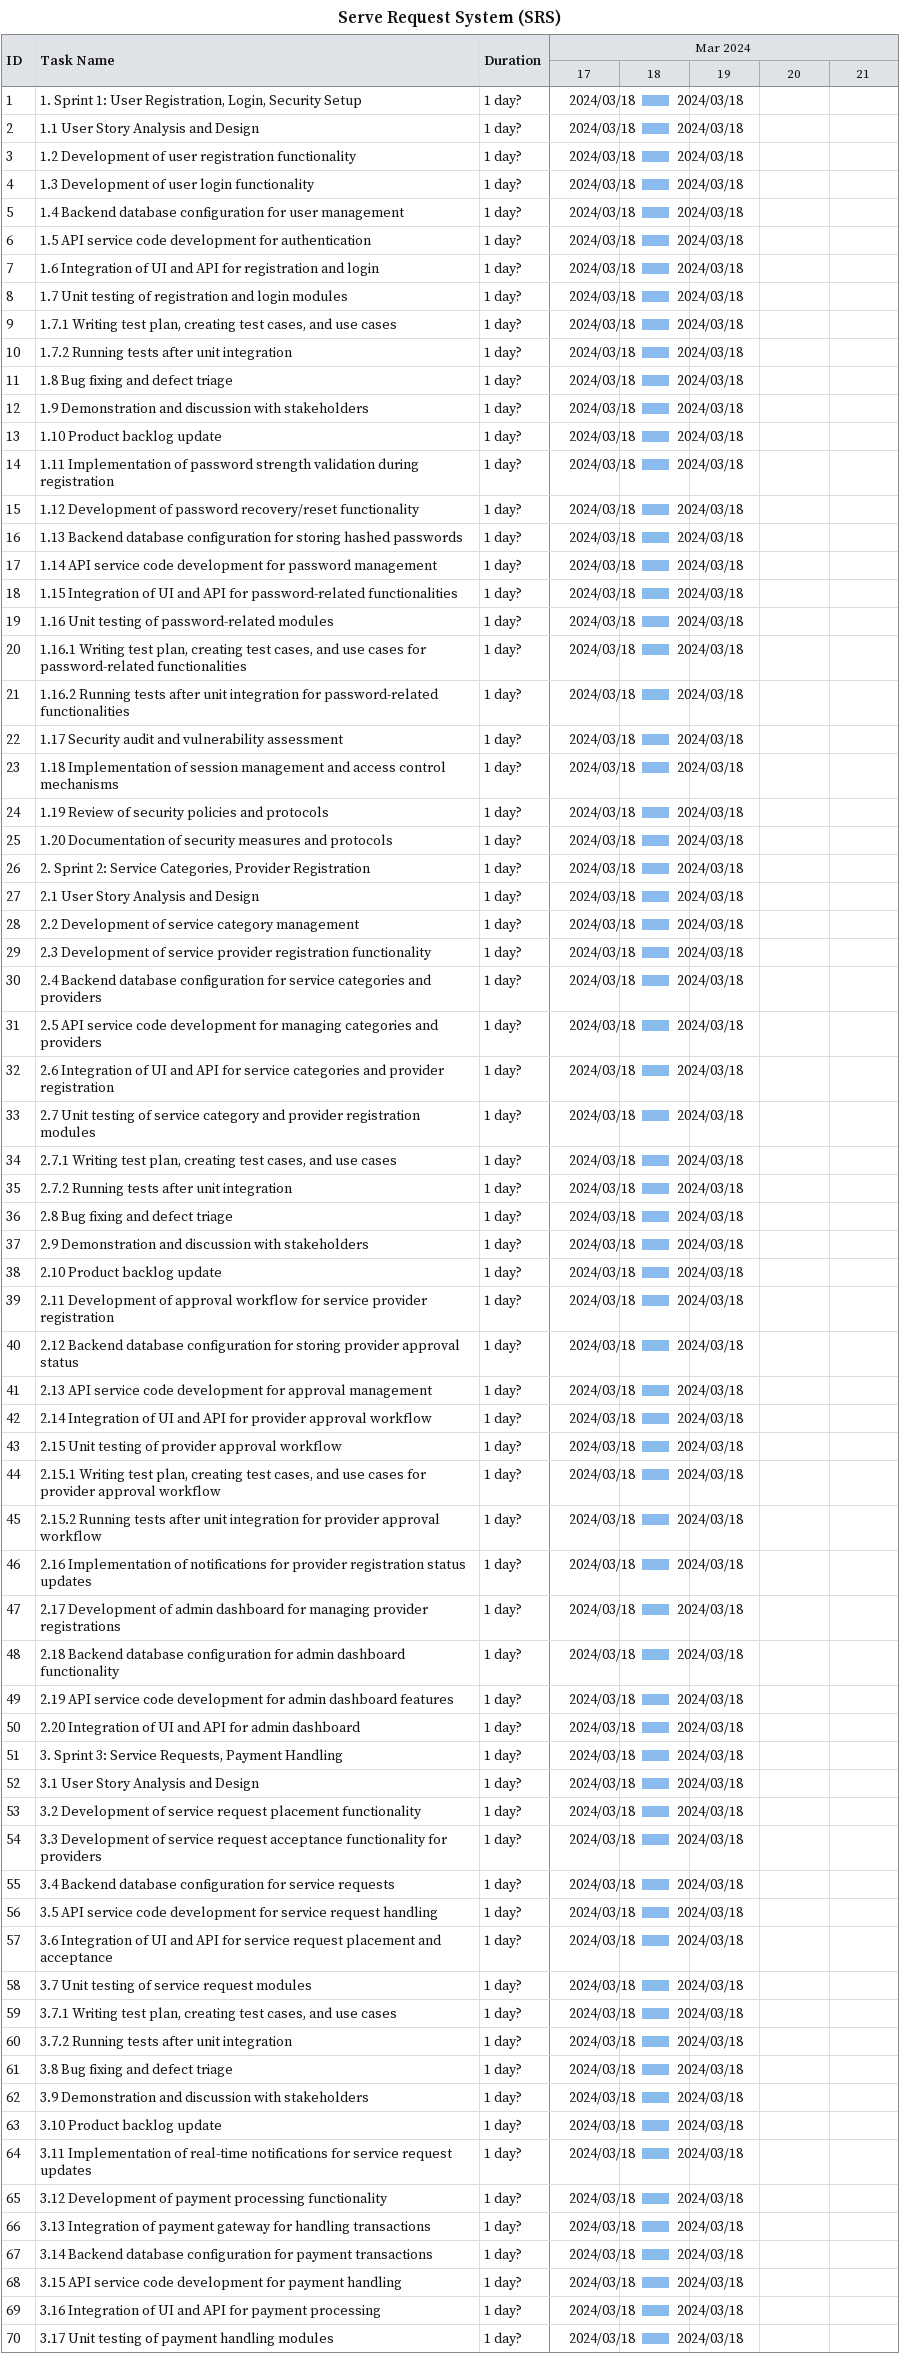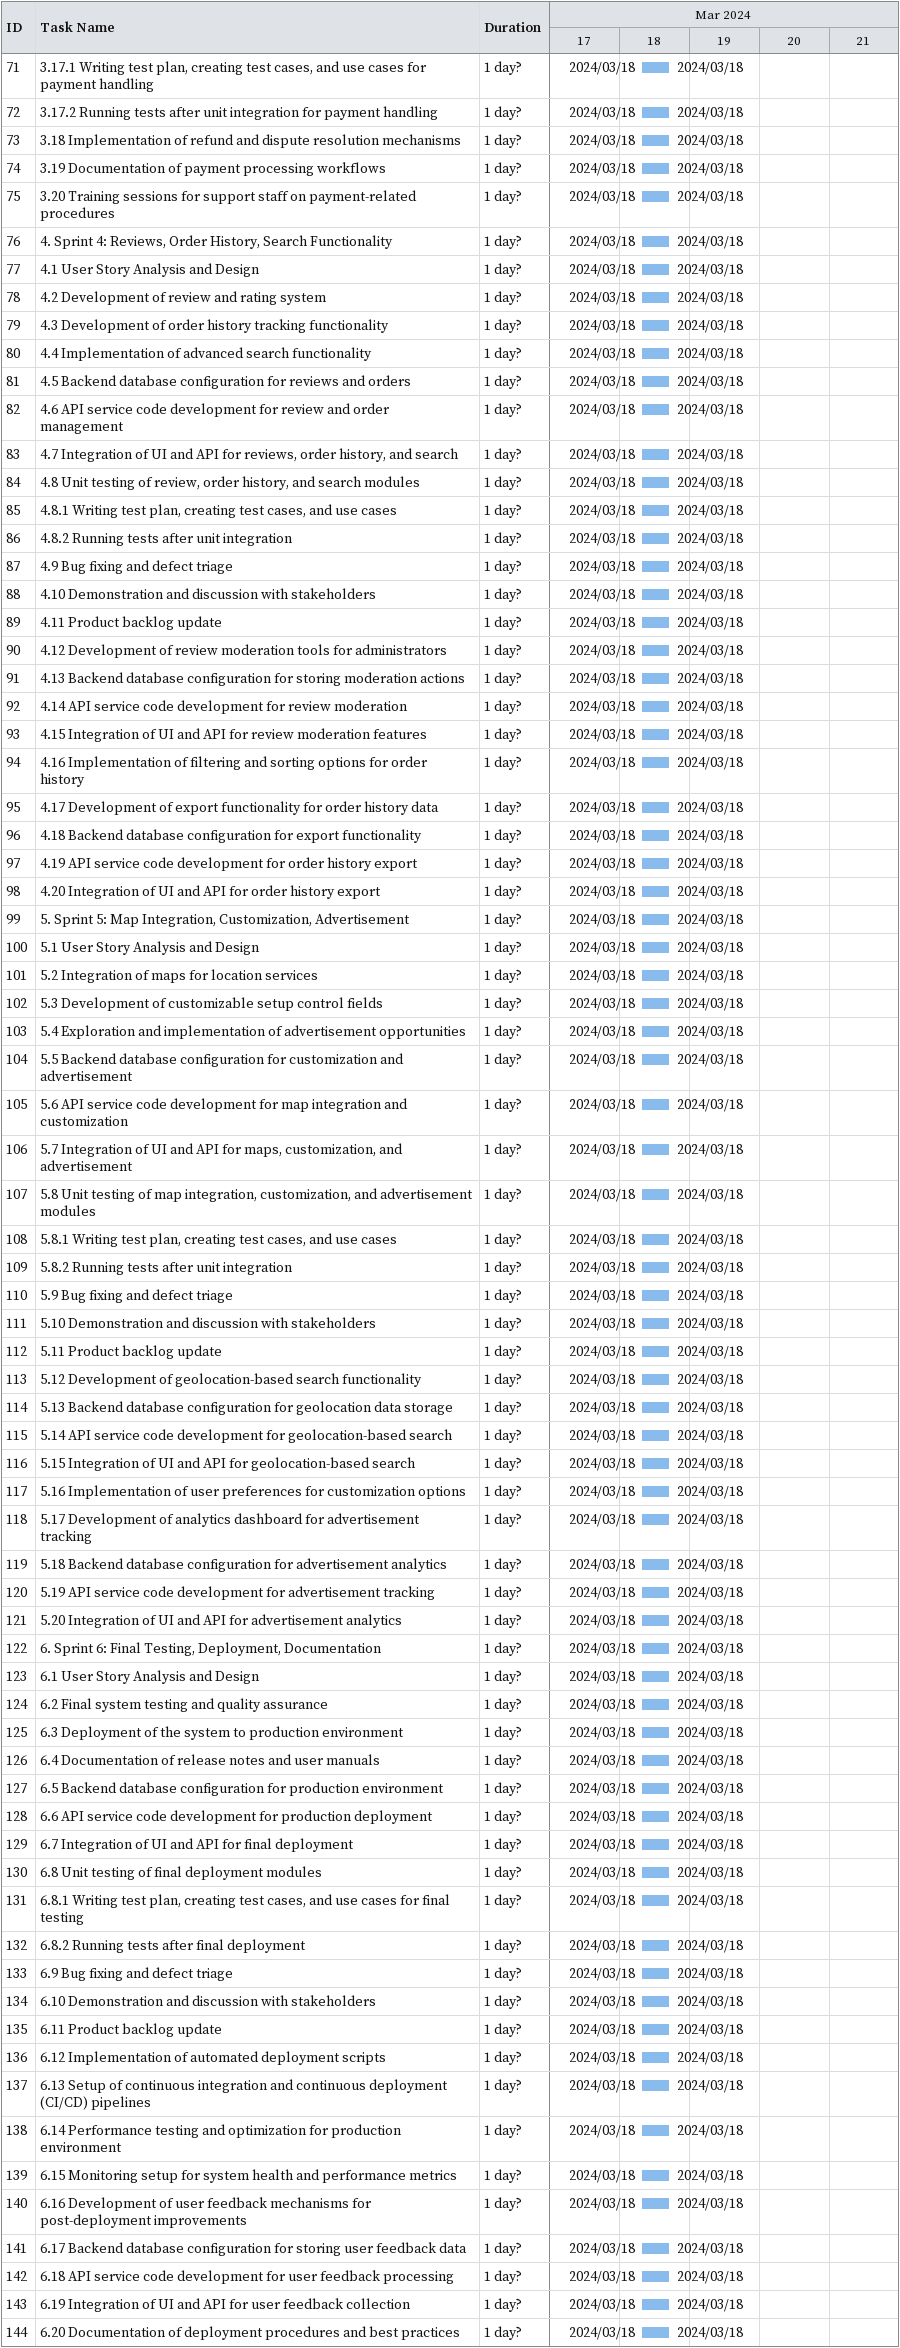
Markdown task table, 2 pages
Serve Request System (SRS)

| ID | Task | Duration | Start | Finish |
|---|---|---|---|---|
| 1 | 1. Sprint 1: User Registration, Login, Security Setup | 1d? | 2024-03-18 | 2024-03-18 |
| 2 | 1.1 User Story Analysis and Design | 1d? | 2024-03-18 | 2024-03-18 |
| 3 | 1.2 Development of user registration functionality | 1d? | 2024-03-18 | 2024-03-18 |
| 4 | 1.3 Development of user login functionality | 1d? | 2024-03-18 | 2024-03-18 |
| 5 | 1.4 Backend database configuration for user management | 1d? | 2024-03-18 | 2024-03-18 |
| 6 | 1.5 API service code development for authentication | 1d? | 2024-03-18 | 2024-03-18 |
| 7 | 1.6 Integration of UI and API for registration and login | 1d? | 2024-03-18 | 2024-03-18 |
| 8 | 1.7 Unit testing of registration and login modules | 1d? | 2024-03-18 | 2024-03-18 |
| 9 | 1.7.1 Writing test plan, creating test cases, and use cases | 1d? | 2024-03-18 | 2024-03-18 |
| 10 | 1.7.2 Running tests after unit integration | 1d? | 2024-03-18 | 2024-03-18 |
| 11 | 1.8 Bug fixing and defect triage | 1d? | 2024-03-18 | 2024-03-18 |
| 12 | 1.9 Demonstration and discussion with stakeholders | 1d? | 2024-03-18 | 2024-03-18 |
| 13 | 1.10 Product backlog update | 1d? | 2024-03-18 | 2024-03-18 |
| 14 | 1.11 Implementation of password strength validation during registration | 1d? | 2024-03-18 | 2024-03-18 |
| 15 | 1.12 Development of password recovery/reset functionality | 1d? | 2024-03-18 | 2024-03-18 |
| 16 | 1.13 Backend database configuration for storing hashed passwords | 1d? | 2024-03-18 | 2024-03-18 |
| 17 | 1.14 API service code development for password management | 1d? | 2024-03-18 | 2024-03-18 |
| 18 | 1.15 Integration of UI and API for password-related functionalities | 1d? | 2024-03-18 | 2024-03-18 |
| 19 | 1.16 Unit testing of password-related modules | 1d? | 2024-03-18 | 2024-03-18 |
| 20 | 1.16.1 Writing test plan, creating test cases, and use cases for password-related functionalities | 1d? | 2024-03-18 | 2024-03-18 |
| 21 | 1.16.2 Running tests after unit integration for password-related functionalities | 1d? | 2024-03-18 | 2024-03-18 |
| 22 | 1.17 Security audit and vulnerability assessment | 1d? | 2024-03-18 | 2024-03-18 |
| 23 | 1.18 Implementation of session management and access control mechanisms | 1d? | 2024-03-18 | 2024-03-18 |
| 24 | 1.19 Review of security policies and protocols | 1d? | 2024-03-18 | 2024-03-18 |
| 25 | 1.20 Documentation of security measures and protocols | 1d? | 2024-03-18 | 2024-03-18 |
| 26 | 2. Sprint 2: Service Categories, Provider Registration | 1d? | 2024-03-18 | 2024-03-18 |
| 27 | 2.1 User Story Analysis and Design | 1d? | 2024-03-18 | 2024-03-18 |
| 28 | 2.2 Development of service category management | 1d? | 2024-03-18 | 2024-03-18 |
| 29 | 2.3 Development of service provider registration functionality | 1d? | 2024-03-18 | 2024-03-18 |
| 30 | 2.4 Backend database configuration for service categories and providers | 1d? | 2024-03-18 | 2024-03-18 |
| 31 | 2.5 API service code development for managing categories and providers | 1d? | 2024-03-18 | 2024-03-18 |
| 32 | 2.6 Integration of UI and API for service categories and provider registration | 1d? | 2024-03-18 | 2024-03-18 |
| 33 | 2.7 Unit testing of service category and provider registration modules | 1d? | 2024-03-18 | 2024-03-18 |
| 34 | 2.7.1 Writing test plan, creating test cases, and use cases | 1d? | 2024-03-18 | 2024-03-18 |
| 35 | 2.7.2 Running tests after unit integration | 1d? | 2024-03-18 | 2024-03-18 |
| 36 | 2.8 Bug fixing and defect triage | 1d? | 2024-03-18 | 2024-03-18 |
| 37 | 2.9 Demonstration and discussion with stakeholders | 1d? | 2024-03-18 | 2024-03-18 |
| 38 | 2.10 Product backlog update | 1d? | 2024-03-18 | 2024-03-18 |
| 39 | 2.11 Development of approval workflow for service provider registration | 1d? | 2024-03-18 | 2024-03-18 |
| 40 | 2.12 Backend database configuration for storing provider approval status | 1d? | 2024-03-18 | 2024-03-18 |
| 41 | 2.13 API service code development for approval management | 1d? | 2024-03-18 | 2024-03-18 |
| 42 | 2.14 Integration of UI and API for provider approval workflow | 1d? | 2024-03-18 | 2024-03-18 |
| 43 | 2.15 Unit testing of provider approval workflow | 1d? | 2024-03-18 | 2024-03-18 |
| 44 | 2.15.1 Writing test plan, creating test cases, and use cases for provider approval workflow | 1d? | 2024-03-18 | 2024-03-18 |
| 45 | 2.15.2 Running tests after unit integration for provider approval workflow | 1d? | 2024-03-18 | 2024-03-18 |
| 46 | 2.16 Implementation of notifications for provider registration status updates | 1d? | 2024-03-18 | 2024-03-18 |
| 47 | 2.17 Development of admin dashboard for managing provider registrations | 1d? | 2024-03-18 | 2024-03-18 |
| 48 | 2.18 Backend database configuration for admin dashboard functionality | 1d? | 2024-03-18 | 2024-03-18 |
| 49 | 2.19 API service code development for admin dashboard features | 1d? | 2024-03-18 | 2024-03-18 |
| 50 | 2.20 Integration of UI and API for admin dashboard | 1d? | 2024-03-18 | 2024-03-18 |
| 51 | 3. Sprint 3: Service Requests, Payment Handling | 1d? | 2024-03-18 | 2024-03-18 |
| 52 | 3.1 User Story Analysis and Design | 1d? | 2024-03-18 | 2024-03-18 |
| 53 | 3.2 Development of service request placement functionality | 1d? | 2024-03-18 | 2024-03-18 |
| 54 | 3.3 Development of service request acceptance functionality for providers | 1d? | 2024-03-18 | 2024-03-18 |
| 55 | 3.4 Backend database configuration for service requests | 1d? | 2024-03-18 | 2024-03-18 |
| 56 | 3.5 API service code development for service request handling | 1d? | 2024-03-18 | 2024-03-18 |
| 57 | 3.6 Integration of UI and API for service request placement and acceptance | 1d? | 2024-03-18 | 2024-03-18 |
| 58 | 3.7 Unit testing of service request modules | 1d? | 2024-03-18 | 2024-03-18 |
| 59 | 3.7.1 Writing test plan, creating test cases, and use cases | 1d? | 2024-03-18 | 2024-03-18 |
| 60 | 3.7.2 Running tests after unit integration | 1d? | 2024-03-18 | 2024-03-18 |
| 61 | 3.8 Bug fixing and defect triage | 1d? | 2024-03-18 | 2024-03-18 |
| 62 | 3.9 Demonstration and discussion with stakeholders | 1d? | 2024-03-18 | 2024-03-18 |
| 63 | 3.10 Product backlog update | 1d? | 2024-03-18 | 2024-03-18 |
| 64 | 3.11 Implementation of real-time notifications for service request updates | 1d? | 2024-03-18 | 2024-03-18 |
| 65 | 3.12 Development of payment processing functionality | 1d? | 2024-03-18 | 2024-03-18 |
| 66 | 3.13 Integration of payment gateway for handling transactions | 1d? | 2024-03-18 | 2024-03-18 |
| 67 | 3.14 Backend database configuration for payment transactions | 1d? | 2024-03-18 | 2024-03-18 |
| 68 | 3.15 API service code development for payment handling | 1d? | 2024-03-18 | 2024-03-18 |
| 69 | 3.16 Integration of UI and API for payment processing | 1d? | 2024-03-18 | 2024-03-18 |
| 70 | 3.17 Unit testing of payment handling modules | 1d? | 2024-03-18 | 2024-03-18 |
| 71 | 3.17.1 Writing test plan, creating test cases, and use cases for payment handling | 1d? | 2024-03-18 | 2024-03-18 |
| 72 | 3.17.2 Running tests after unit integration for payment handling | 1d? | 2024-03-18 | 2024-03-18 |
| 73 | 3.18 Implementation of refund and dispute resolution mechanisms | 1d? | 2024-03-18 | 2024-03-18 |
| 74 | 3.19 Documentation of payment processing workflows | 1d? | 2024-03-18 | 2024-03-18 |
| 75 | 3.20 Training sessions for support staff on payment-related procedures | 1d? | 2024-03-18 | 2024-03-18 |
| 76 | 4. Sprint 4: Reviews, Order History, Search Functionality | 1d? | 2024-03-18 | 2024-03-18 |
| 77 | 4.1 User Story Analysis and Design | 1d? | 2024-03-18 | 2024-03-18 |
| 78 | 4.2 Development of review and rating system | 1d? | 2024-03-18 | 2024-03-18 |
| 79 | 4.3 Development of order history tracking functionality | 1d? | 2024-03-18 | 2024-03-18 |
| 80 | 4.4 Implementation of advanced search functionality | 1d? | 2024-03-18 | 2024-03-18 |
| 81 | 4.5 Backend database configuration for reviews and orders | 1d? | 2024-03-18 | 2024-03-18 |
| 82 | 4.6 API service code development for review and order management | 1d? | 2024-03-18 | 2024-03-18 |
| 83 | 4.7 Integration of UI and API for reviews, order history, and search | 1d? | 2024-03-18 | 2024-03-18 |
| 84 | 4.8 Unit testing of review, order history, and search modules | 1d? | 2024-03-18 | 2024-03-18 |
| 85 | 4.8.1 Writing test plan, creating test cases, and use cases | 1d? | 2024-03-18 | 2024-03-18 |
| 86 | 4.8.2 Running tests after unit integration | 1d? | 2024-03-18 | 2024-03-18 |
| 87 | 4.9 Bug fixing and defect triage | 1d? | 2024-03-18 | 2024-03-18 |
| 88 | 4.10 Demonstration and discussion with stakeholders | 1d? | 2024-03-18 | 2024-03-18 |
| 89 | 4.11 Product backlog update | 1d? | 2024-03-18 | 2024-03-18 |
| 90 | 4.12 Development of review moderation tools for administrators | 1d? | 2024-03-18 | 2024-03-18 |
| 91 | 4.13 Backend database configuration for storing moderation actions | 1d? | 2024-03-18 | 2024-03-18 |
| 92 | 4.14 API service code development for review moderation | 1d? | 2024-03-18 | 2024-03-18 |
| 93 | 4.15 Integration of UI and API for review moderation features | 1d? | 2024-03-18 | 2024-03-18 |
| 94 | 4.16 Implementation of filtering and sorting options for order history | 1d? | 2024-03-18 | 2024-03-18 |
| 95 | 4.17 Development of export functionality for order history data | 1d? | 2024-03-18 | 2024-03-18 |
| 96 | 4.18 Backend database configuration for export functionality | 1d? | 2024-03-18 | 2024-03-18 |
| 97 | 4.19 API service code development for order history export | 1d? | 2024-03-18 | 2024-03-18 |
| 98 | 4.20 Integration of UI and API for order history export | 1d? | 2024-03-18 | 2024-03-18 |
| 99 | 5. Sprint 5: Map Integration, Customization, Advertisement | 1d? | 2024-03-18 | 2024-03-18 |
| 100 | 5.1 User Story Analysis and Design | 1d? | 2024-03-18 | 2024-03-18 |
| 101 | 5.2 Integration of maps for location services | 1d? | 2024-03-18 | 2024-03-18 |
| 102 | 5.3 Development of customizable setup control fields | 1d? | 2024-03-18 | 2024-03-18 |
| 103 | 5.4 Exploration and implementation of advertisement opportunities | 1d? | 2024-03-18 | 2024-03-18 |
| 104 | 5.5 Backend database configuration for customization and advertisement | 1d? | 2024-03-18 | 2024-03-18 |
| 105 | 5.6 API service code development for map integration and customization | 1d? | 2024-03-18 | 2024-03-18 |
| 106 | 5.7 Integration of UI and API for maps, customization, and advertisement | 1d? | 2024-03-18 | 2024-03-18 |
| 107 | 5.8 Unit testing of map integration, customization, and advertisement modules | 1d? | 2024-03-18 | 2024-03-18 |
| 108 | 5.8.1 Writing test plan, creating test cases, and use cases | 1d? | 2024-03-18 | 2024-03-18 |
| 109 | 5.8.2 Running tests after unit integration | 1d? | 2024-03-18 | 2024-03-18 |
| 110 | 5.9 Bug fixing and defect triage | 1d? | 2024-03-18 | 2024-03-18 |
| 111 | 5.10 Demonstration and discussion with stakeholders | 1d? | 2024-03-18 | 2024-03-18 |
| 112 | 5.11 Product backlog update | 1d? | 2024-03-18 | 2024-03-18 |
| 113 | 5.12 Development of geolocation-based search functionality | 1d? | 2024-03-18 | 2024-03-18 |
| 114 | 5.13 Backend database configuration for geolocation data storage | 1d? | 2024-03-18 | 2024-03-18 |
| 115 | 5.14 API service code development for geolocation-based search | 1d? | 2024-03-18 | 2024-03-18 |
| 116 | 5.15 Integration of UI and API for geolocation-based search | 1d? | 2024-03-18 | 2024-03-18 |
| 117 | 5.16 Implementation of user preferences for customization options | 1d? | 2024-03-18 | 2024-03-18 |
| 118 | 5.17 Development of analytics dashboard for advertisement tracking | 1d? | 2024-03-18 | 2024-03-18 |
| 119 | 5.18 Backend database configuration for advertisement analytics | 1d? | 2024-03-18 | 2024-03-18 |
| 120 | 5.19 API service code development for advertisement tracking | 1d? | 2024-03-18 | 2024-03-18 |
| 121 | 5.20 Integration of UI and API for advertisement analytics | 1d? | 2024-03-18 | 2024-03-18 |
| 122 | 6. Sprint 6: Final Testing, Deployment, Documentation | 1d? | 2024-03-18 | 2024-03-18 |
| 123 | 6.1 User Story Analysis and Design | 1d? | 2024-03-18 | 2024-03-18 |
| 124 | 6.2 Final system testing and quality assurance | 1d? | 2024-03-18 | 2024-03-18 |
| 125 | 6.3 Deployment of the system to production environment | 1d? | 2024-03-18 | 2024-03-18 |
| 126 | 6.4 Documentation of release notes and user manuals | 1d? | 2024-03-18 | 2024-03-18 |
| 127 | 6.5 Backend database configuration for production environment | 1d? | 2024-03-18 | 2024-03-18 |
| 128 | 6.6 API service code development for production deployment | 1d? | 2024-03-18 | 2024-03-18 |
| 129 | 6.7 Integration of UI and API for final deployment | 1d? | 2024-03-18 | 2024-03-18 |
| 130 | 6.8 Unit testing of final deployment modules | 1d? | 2024-03-18 | 2024-03-18 |
| 131 | 6.8.1 Writing test plan, creating test cases, and use cases for final testing | 1d? | 2024-03-18 | 2024-03-18 |
| 132 | 6.8.2 Running tests after final deployment | 1d? | 2024-03-18 | 2024-03-18 |
| 133 | 6.9 Bug fixing and defect triage | 1d? | 2024-03-18 | 2024-03-18 |
| 134 | 6.10 Demonstration and discussion with stakeholders | 1d? | 2024-03-18 | 2024-03-18 |
| 135 | 6.11 Product backlog update | 1d? | 2024-03-18 | 2024-03-18 |
| 136 | 6.12 Implementation of automated deployment scripts | 1d? | 2024-03-18 | 2024-03-18 |
| 137 | 6.13 Setup of continuous integration and continuous deployment (CI/CD) pipelines | 1d? | 2024-03-18 | 2024-03-18 |
| 138 | 6.14 Performance testing and optimization for production environment | 1d? | 2024-03-18 | 2024-03-18 |
| 139 | 6.15 Monitoring setup for system health and performance metrics | 1d? | 2024-03-18 | 2024-03-18 |
| 140 | 6.16 Development of user feedback mechanisms for post-deployment improvements | 1d? | 2024-03-18 | 2024-03-18 |
| 141 | 6.17 Backend database configuration for storing user feedback data | 1d? | 2024-03-18 | 2024-03-18 |
| 142 | 6.18 API service code development for user feedback processing | 1d? | 2024-03-18 | 2024-03-18 |
| 143 | 6.19 Integration of UI and API for user feedback collection | 1d? | 2024-03-18 | 2024-03-18 |
| 144 | 6.20 Documentation of deployment procedures and best practices | 1d? | 2024-03-18 | 2024-03-18 |
